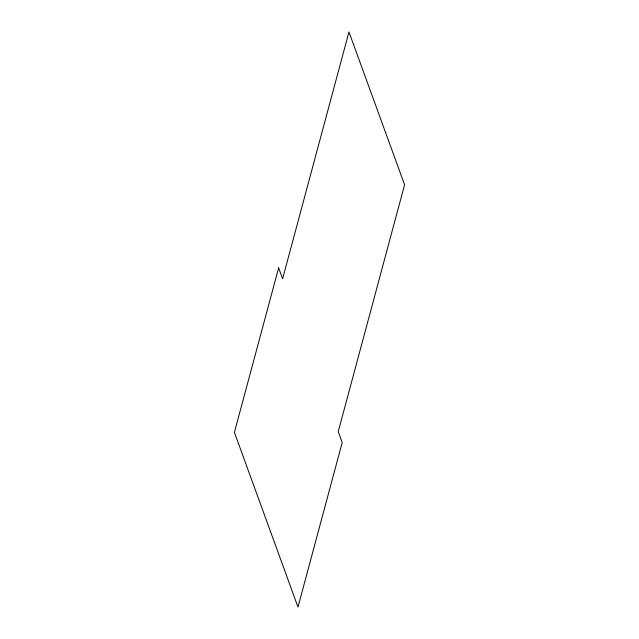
<?xml version="1.0" encoding="UTF-8"?>
<svg xmlns="http://www.w3.org/2000/svg" width="639" height="639" viewBox="0 0 639 639"><rect width="100%" height="100%" fill="white"/><g stroke="black" fill="none" stroke-linecap="round" stroke-linejoin="round"><path stroke-width="0.96" d="M278.644 267.837L234.409 432.379L297.982 607.05L342.216 442.515L338.239 431.597L404.591 184.791L348.966 31.95L282.614 278.756L278.644 267.837"/></g></svg>
